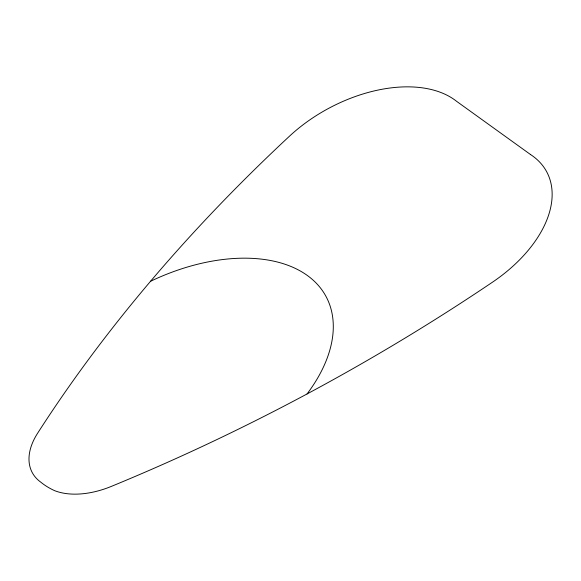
<?xml version="1.0" encoding="UTF-8"?>
<svg xmlns="http://www.w3.org/2000/svg" width="581" height="581" viewBox="0 0 581 581"><rect width="100%" height="100%" fill="white"/><g stroke="black" fill="none" stroke-linecap="round" stroke-linejoin="round"><path stroke-width="0.87" d="M150.537 281.291A159.514 96.664 -28.2 0 1 307.298 275.452A159.514 96.664 -28.2 0 1 307.044 393.962M530.468 154.502L456.673 101.377A119.897 72.654 -28.2 0 0 289.476 136.194A1303.06 789.637 -28.2 0 0 37.598 433.252A72.051 43.662 -28.2 0 0 40.728 482.121A132.069 80.033 -28.2 0 0 54.527 490.625A72.051 43.662 -28.2 0 0 111.392 486.377A1302.987 789.594 -28.2 0 0 492.376 282.257A119.897 72.654 -28.2 0 0 530.468 154.502"/></g></svg>
